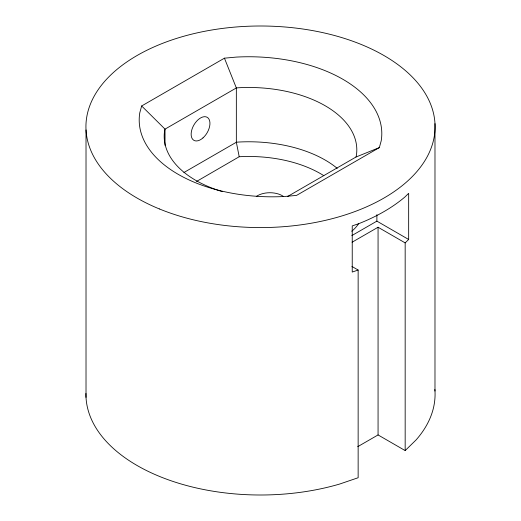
<?xml version="1.0" encoding="UTF-8"?>
<svg xmlns="http://www.w3.org/2000/svg" width="521" height="521" viewBox="0 0 521 521"><rect width="100%" height="100%" fill="white"/><g stroke="black" fill="none" stroke-linecap="round" stroke-linejoin="round"><path stroke-width="0.78" d="M141.66 105.971L139.791 112.77A133.057 76.821 0 0 0 284.779 196.476L296.56 195.401L379.34 147.606L381.209 140.807A133.057 76.821 0 0 0 236.221 57.095L224.44 58.176L141.66 105.971L165.02 129.13L165.02 145.339M287.455 196.586L355.98 157.023L356.331 155.733A108.068 62.39 0 0 0 238.572 87.749L236.345 87.951L165.02 129.13L164.669 130.419A108.068 62.39 0 0 0 222.441 191.656M357.706 446.686L378.064 434.937L405.169 450.587L405.169 242.89L408.659 239.478L408.659 193.324L404.882 197.01A174.568 100.787 0 0 1 358.624 223.724L352.235 225.906L352.235 272.06L358.142 270.041L358.142 477.737L339.751 484.016A174.568 100.787 0 0 1 85.932 393.427M405.169 450.587L416.045 439.971A174.568 100.787 0 0 0 434.879 389.467M196.469 181.503L239.204 156.736A101.406 58.547 0 0 1 323.828 175.675M183.9 172.529L236.345 142.253L238.572 142.051A108.068 62.39 0 0 1 337.23 168.348M351.805 235.609L376.885 221.132L408.659 239.478M352.092 242.232L378.064 227.241L405.169 242.89M355.98 157.023L379.34 147.606M351.89 266.426L358.142 270.041M224.44 58.176L236.345 87.951L236.345 142.253L239.204 156.736M434.983 123.62L434.983 391.05M378.064 227.241L378.064 434.937M376.885 214.652L376.885 221.132M86.017 129.95L86.017 397.38M358.689 223.639A23.276 13.435 -60 0 1 351.734 231.246M256.293 196.495A17.46 10.081 0 0 1 283.424 196.43M202.975 137.909A13.299 7.678 -60 0 0 207.195 117.303A13.299 7.678 -60 0 0 191.461 131.259A13.299 7.678 -60 0 0 202.975 137.909M159.374 208.941A174.568 100.787 0 0 0 434.293 136.274A174.568 100.787 0 0 0 187.827 35.148A174.568 100.787 0 0 0 159.374 208.941"/></g></svg>
